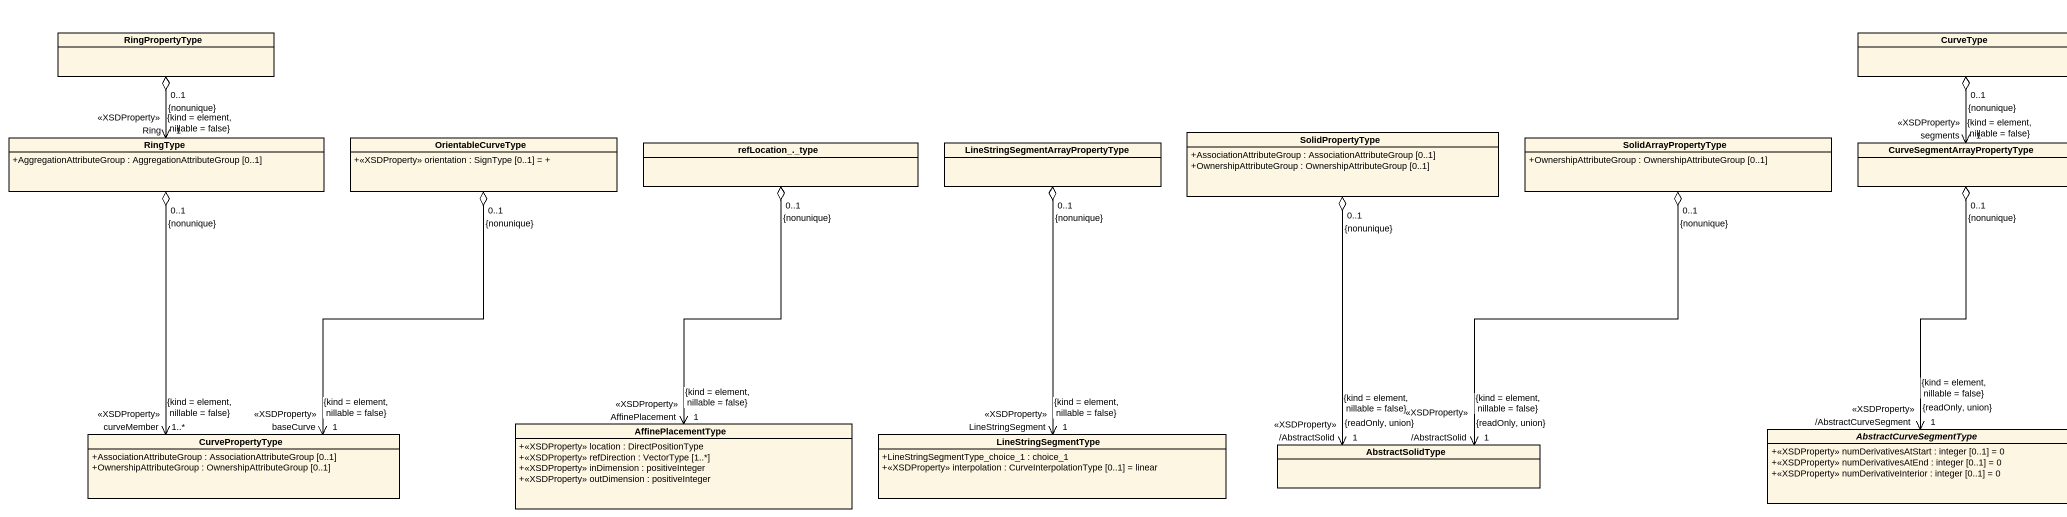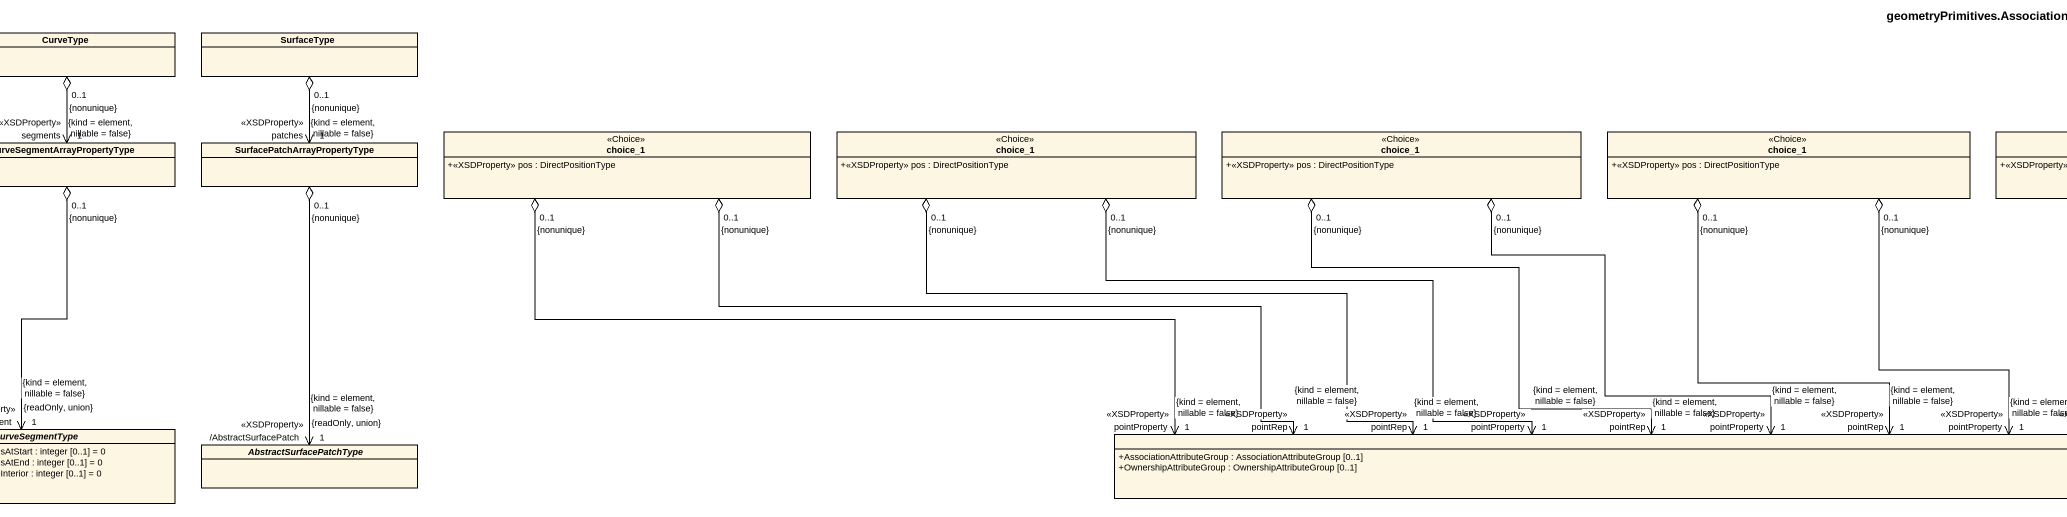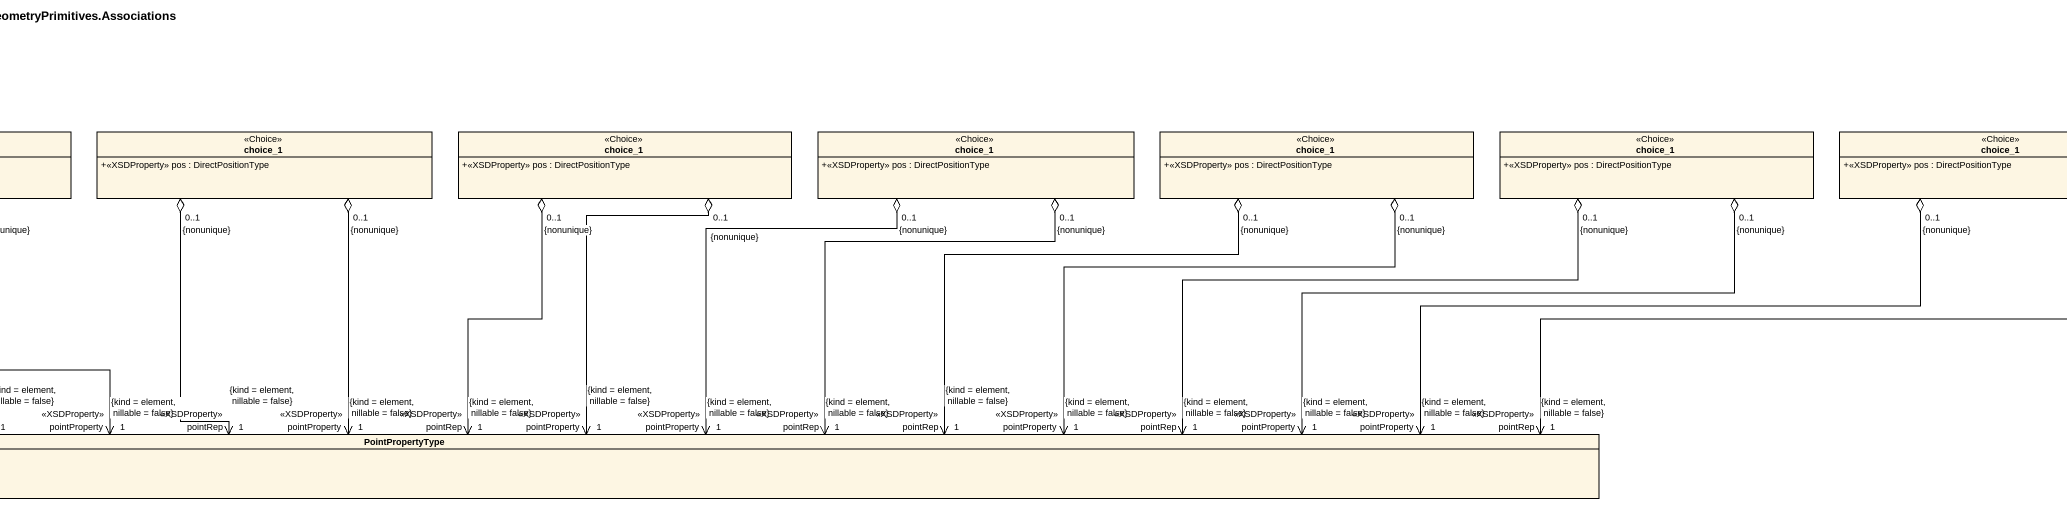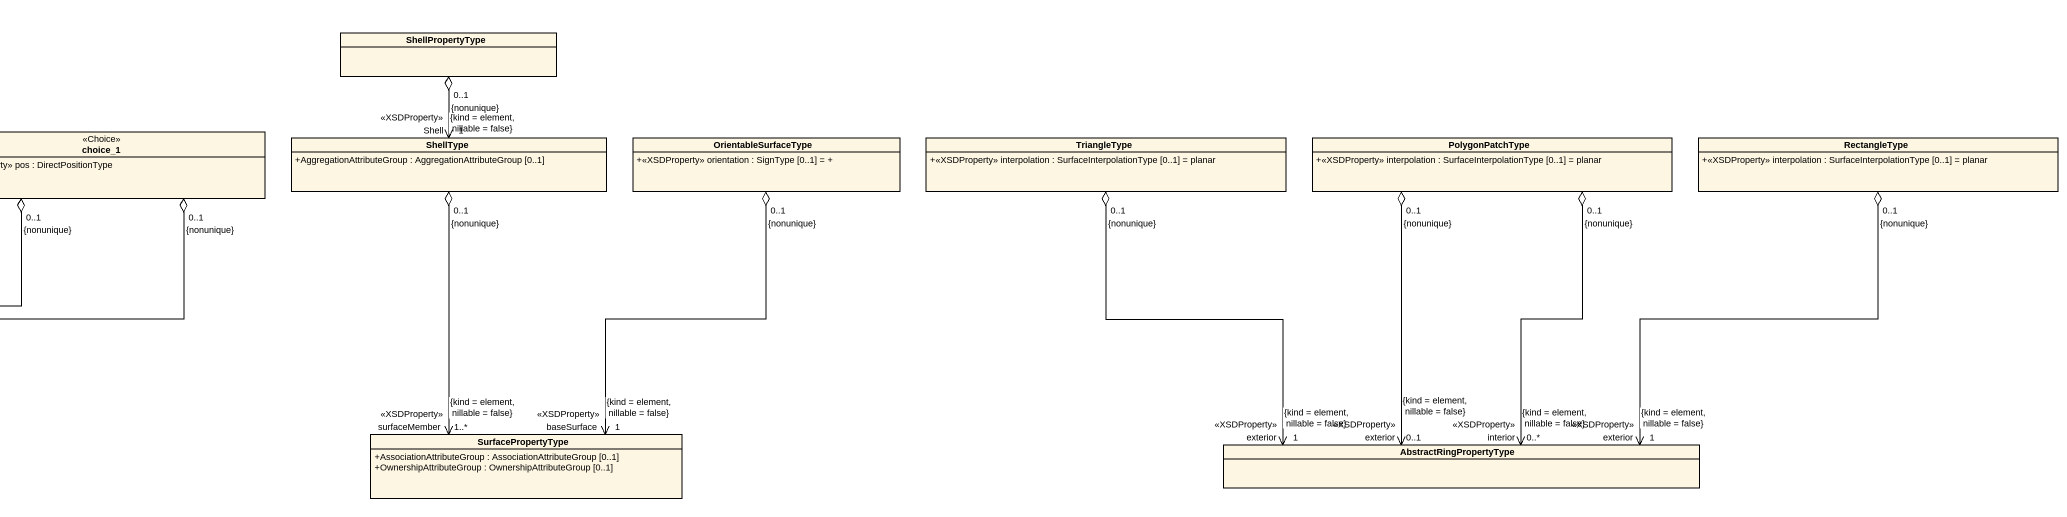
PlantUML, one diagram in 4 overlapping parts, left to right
@startuml
title geometryPrimitives.Associations
hide circle
hide empty members
skinparam classAttributeIconSize 0
class RingPropertyType
class CurveType
class SurfaceType
class ShellPropertyType
class RingType {
  +AggregationAttributeGroup : AggregationAttributeGroup [0..1]
}
class OrientableCurveType {
  +<<XSDProperty>> orientation : SignType [0..1] = +
}
class "refLocation_._type" as refLocation_type
class "LineStringSegmentArrayPropertyType" as LineStringSegmentArrayProper
class SolidPropertyType {
  +AssociationAttributeGroup : AssociationAttributeGroup [0..1]
  +OwnershipAttributeGroup : OwnershipAttributeGroup [0..1]
}
class SolidArrayPropertyType {
  +OwnershipAttributeGroup : OwnershipAttributeGroup [0..1]
}
class "CurveSegmentArrayPropertyType" as CurveSegmentArrayPropertyTyp
class "SurfacePatchArrayPropertyType" as SurfacePatchArrayPropertyTyp
class choice_1 <<Choice>> {
  +<<XSDProperty>> pos : DirectPositionType
}
class "choice_1" as choice_1_2 <<Choice>> {
  +<<XSDProperty>> pos : DirectPositionType
}
class "choice_1" as choice_1_3 <<Choice>> {
  +<<XSDProperty>> pos : DirectPositionType
}
class "choice_1" as choice_1_4 <<Choice>> {
  +<<XSDProperty>> pos : DirectPositionType
}
class "choice_1" as choice_1_5 <<Choice>> {
  +<<XSDProperty>> pos : DirectPositionType
}
class "choice_1" as choice_1_6 <<Choice>> {
  +<<XSDProperty>> pos : DirectPositionType
}
class "choice_1" as choice_1_7 <<Choice>> {
  +<<XSDProperty>> pos : DirectPositionType
}
class "choice_1" as choice_1_8 <<Choice>> {
  +<<XSDProperty>> pos : DirectPositionType
}
class "choice_1" as choice_1_9 <<Choice>> {
  +<<XSDProperty>> pos : DirectPositionType
}
class "choice_1" as choice_1_10 <<Choice>> {
  +<<XSDProperty>> pos : DirectPositionType
}
class ShellType {
  +AggregationAttributeGroup : AggregationAttributeGroup [0..1]
}
class OrientableSurfaceType {
  +<<XSDProperty>> orientation : SignType [0..1] = +
}
class TriangleType {
  +<<XSDProperty>> interpolation : SurfaceInterpolationType [0..1] = planar
}
class PolygonPatchType {
  +<<XSDProperty>> interpolation : SurfaceInterpolationType [0..1] = planar
}
class RectangleType {
  +<<XSDProperty>> interpolation : SurfaceInterpolationType [0..1] = planar
}
class AffinePlacementType {
  +<<XSDProperty>> location : DirectPositionType
  +<<XSDProperty>> refDirection : VectorType [1..*]
  +<<XSDProperty>> inDimension : positiveInteger
  +<<XSDProperty>> outDimension : positiveInteger
}
abstract class AbstractCurveSegmentType {
  +<<XSDProperty>> numDerivativesAtStart : integer [0..1] = 0
  +<<XSDProperty>> numDerivativesAtEnd : integer [0..1] = 0
  +<<XSDProperty>> numDerivativeInterior : integer [0..1] = 0
}
class CurvePropertyType {
  +AssociationAttributeGroup : AssociationAttributeGroup [0..1]
  +OwnershipAttributeGroup : OwnershipAttributeGroup [0..1]
}
class LineStringSegmentType {
  +LineStringSegmentType_choice_1 : choice_1
  +<<XSDProperty>> interpolation : CurveInterpolationType [0..1] = linear
}
class AbstractSolidType
abstract class AbstractSurfacePatchType
class PointPropertyType {
  +AssociationAttributeGroup : AssociationAttributeGroup [0..1]
  +OwnershipAttributeGroup : OwnershipAttributeGroup [0..1]
}
class SurfacePropertyType {
  +AssociationAttributeGroup : AssociationAttributeGroup [0..1]
  +OwnershipAttributeGroup : OwnershipAttributeGroup [0..1]
}
class AbstractRingPropertyType
RingPropertyType "0..1\n{nonunique}" o--> "Ring\n<<XSDProperty>>\n1\n{kind = element, nillable = false}" RingType
CurveType "0..1\n{nonunique}" o--> "segments\n<<XSDProperty>>\n1\n{kind = element, nillable = false}" CurveSegmentArrayPropertyTyp
SurfaceType "0..1\n{nonunique}" o--> "patches\n<<XSDProperty>>\n1\n{kind = element, nillable = false}" SurfacePatchArrayPropertyTyp
ShellPropertyType "0..1\n{nonunique}" o--> "Shell\n<<XSDProperty>>\n1\n{kind = element, nillable = false}" ShellType
RingType "0..1\n{nonunique}" o--> "curveMember\n<<XSDProperty>>\n1..*\n{kind = element, nillable = false}" CurvePropertyType
OrientableCurveType "0..1\n{nonunique}" o--> "baseCurve\n<<XSDProperty>>\n1\n{kind = element, nillable = false}" CurvePropertyType
refLocation_type "0..1\n{nonunique}" o--> "AffinePlacement\n<<XSDProperty>>\n1\n{kind = element, nillable = false}" AffinePlacementType
LineStringSegmentArrayProper "0..1\n{nonunique}" o--> "LineStringSegment\n<<XSDProperty>>\n1\n{kind = element, nillable = false}" LineStringSegmentType
SolidPropertyType "0..1\n{nonunique}" o--> "/AbstractSolid\n<<XSDProperty>>\n1\n{kind = element, nillable = false}\n{readOnly, union}" AbstractSolidType
SolidArrayPropertyType "0..1\n{nonunique}" o--> "/AbstractSolid\n<<XSDProperty>>\n1\n{kind = element, nillable = false}\n{readOnly, union}" AbstractSolidType
CurveSegmentArrayPropertyTyp "0..1\n{nonunique}" o--> "/AbstractCurveSegment\n<<XSDProperty>>\n1\n{kind = element, nillable = false}\n{readOnly, union}" AbstractCurveSegmentType
SurfacePatchArrayPropertyTyp "0..1\n{nonunique}" o--> "/AbstractSurfacePatch\n<<XSDProperty>>\n1\n{kind = element, nillable = false}\n{readOnly, union}" AbstractSurfacePatchType
choice_1 "0..1\n{nonunique}" o-right-> "pointProperty\n<<XSDProperty>>\n1\n{kind = element, nillable = false}" PointPropertyType
choice_1 "0..1\n{nonunique}" o-right-> "pointRep\n<<XSDProperty>>\n1\n{kind = element, nillable = false}" PointPropertyType
choice_1_2 "0..1\n{nonunique}" o-right-> "pointRep\n<<XSDProperty>>\n1\n{kind = element, nillable = false}" PointPropertyType
choice_1_2 "0..1\n{nonunique}" o-right-> "pointProperty\n<<XSDProperty>>\n1\n{kind = element, nillable = false}" PointPropertyType
choice_1_3 "0..1\n{nonunique}" o-right-> "pointRep\n<<XSDProperty>>\n1\n{kind = element, nillable = false}" PointPropertyType
choice_1_3 "0..1\n{nonunique}" o-right-> "pointProperty\n<<XSDProperty>>\n1\n{kind = element, nillable = false}" PointPropertyType
choice_1_4 "0..1\n{nonunique}" o-right-> "pointProperty\n<<XSDProperty>>\n1\n{kind = element, nillable = false}" PointPropertyType
choice_1_4 "0..1\n{nonunique}" o-right-> "pointRep\n<<XSDProperty>>\n1\n{kind = element, nillable = false}" PointPropertyType
choice_1_5 "0..1\n{nonunique}" o--> "pointProperty\n<<XSDProperty>>\n1\n{kind = element, nillable = false}" PointPropertyType
choice_1_5 "0..1\n{nonunique}" o--> "pointRep\n<<XSDProperty>>\n1\n{kind = element, nillable = false}" PointPropertyType
choice_1_6 "0..1\n{nonunique}" o--> "pointRep\n<<XSDProperty>>\n1\n{kind = element, nillable = false}" PointPropertyType
choice_1_6 "0..1\n{nonunique}" o--> "pointProperty\n<<XSDProperty>>\n1\n{kind = element, nillable = false}" PointPropertyType
choice_1_7 "0..1\n{nonunique}" o-left-> "pointProperty\n<<XSDProperty>>\n1\n{kind = element, nillable = false}" PointPropertyType
choice_1_7 "0..1\n{nonunique}" o-left-> "pointRep\n<<XSDProperty>>\n1\n{kind = element, nillable = false}" PointPropertyType
choice_1_8 "0..1\n{nonunique}" o-left-> "pointProperty\n<<XSDProperty>>\n1\n{kind = element, nillable = false}" PointPropertyType
choice_1_8 "0..1\n{nonunique}" o-left-> "pointRep\n<<XSDProperty>>\n1\n{kind = element, nillable = false}" PointPropertyType
choice_1_9 "0..1\n{nonunique}" o-left-> "pointRep\n<<XSDProperty>>\n1\n{kind = element, nillable = false}" PointPropertyType
choice_1_9 "0..1\n{nonunique}" o-left-> "pointProperty\n<<XSDProperty>>\n1\n{kind = element, nillable = false}" PointPropertyType
choice_1_10 "0..1\n{nonunique}" o-left-> "pointProperty\n<<XSDProperty>>\n1\n{kind = element, nillable = false}" PointPropertyType
choice_1_10 "0..1\n{nonunique}" o-left-> "pointRep\n<<XSDProperty>>\n1\n{kind = element, nillable = false}" PointPropertyType
ShellType "0..1\n{nonunique}" o--> "surfaceMember\n<<XSDProperty>>\n1..*\n{kind = element, nillable = false}" SurfacePropertyType
OrientableSurfaceType "0..1\n{nonunique}" o--> "baseSurface\n<<XSDProperty>>\n1\n{kind = element, nillable = false}" SurfacePropertyType
TriangleType "0..1\n{nonunique}" o--> "exterior\n<<XSDProperty>>\n1\n{kind = element, nillable = false}" AbstractRingPropertyType
PolygonPatchType "0..1\n{nonunique}" o--> "interior\n<<XSDProperty>>\n0..*\n{kind = element, nillable = false}" AbstractRingPropertyType
PolygonPatchType "0..1\n{nonunique}" o--> "exterior\n<<XSDProperty>>\n0..1\n{kind = element, nillable = false}" AbstractRingPropertyType
RectangleType "0..1\n{nonunique}" o--> "exterior\n<<XSDProperty>>\n1\n{kind = element, nillable = false}" AbstractRingPropertyType
@enduml
